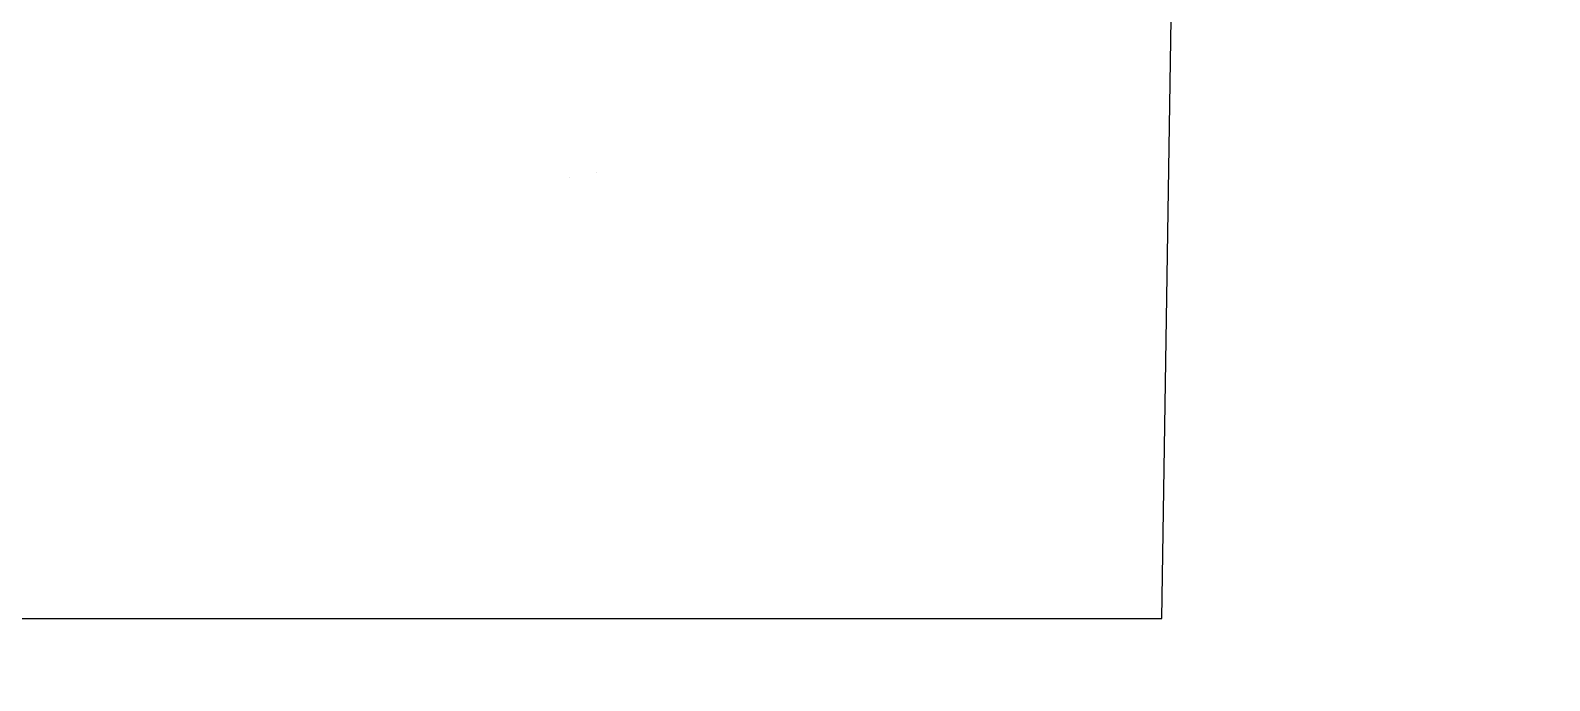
# Model space of a CAD drawing. Extents: x -1551 to 3643, y -2128 to 2177.
# Drawn here: x 557.7 to 755.2, y -157.7 to -73.2 of the extents above; entities that cross this region are included whole.
import ezdxf

# ---------------------------------------------------------------- set-up
doc = ezdxf.new("R2010")
doc.units = 0
doc.header["$MEASUREMENT"] = 0
doc.layers.get('0').update_dxf_attribs({"color": 13, "linetype": 'CONTINUOUS'})

# ---------------------------------------------------------------- blocks, each defined once
blk = doc.blocks.new('HOUSE_DWG')
at = {"color": 0}
for p, q in [((782.16, 32.72, 86.45), (782.16, 32.73, 86.73)), ((778.94, 31.18, 85.04), (778.94, 31.18, 85.32))]:
    blk.add_line(p, q, dxfattribs=at)

msp = doc.modelspace()

# ---------------------------------------------------------------- linework, layer by layer
at = {"color": 0}
for p, q in [((704.79, -149.59), (709.11, 125.11, 32.7)), ((433.54, -149.59), (704.79, -149.59))]:
    msp.add_line(p, q, dxfattribs=at)

# ---------------------------------------------------------------- block references
at = {"color": 0, "extrusion": (-0.01666, -0.007773, 0.999831), "rotation": 50.45292499058097}
msp.add_blockref('HOUSE_DWG', (-122.84, -89.73, -45.86), dxfattribs=at)

# ---------------------------------------------------------------- meshes
at = {"color": 0}
mesh = msp.add_polyface(dxfattribs=at)
corners = [(1540.83, -168.19), (1540.67, -168.24), (1534.33, -146.78), (3642.78, 1239.34), (-1049.3, 2177.1), (1537.56, -145.79), (1544.06, -167.21), (1544.84, -169.77), (1545.04, -170.57), (1545.16, -170.54), (1552.44, -194.52), (2561.91, -2128.17), (-1551.25, -1075.87), (1548.97, -195.57), (1541.69, -171.59), (1544.8, -169.79)]
mesh.append_faces([[corners[k] for k in face] for face in [(4, 11, 12), (13, 1, 14)]], dxfattribs={"vtx0": -1, "color": 0})
mesh.append_faces([[corners[k] for k in face] for face in [(3, 2, 4), (2, 3, 5), (5, 3, 6), (6, 3, 7), (8, 3, 9), (9, 3, 10)]], dxfattribs={"vtx0": -1, "vtx1": -1, "color": 0})
mesh.append_faces([[corners[k] for k in face] for face in [(7, 3, 8), (11, 4, 13), (13, 4, 1), (1, 4, 2)]], dxfattribs={"vtx0": -1, "vtx1": -1, "vtx2": -1, "color": 0})
mesh.append_faces([[corners[k] for k in face] for face in [(10, 3, 11), (11, 13, 10)]], dxfattribs={"vtx0": -1, "vtx2": -1, "color": 0})
mesh.append_faces([[corners[k] for k in face] for face in [(0, 1, 2)]], dxfattribs={"vtx1": -1, "color": 0})
mesh.append_faces([[corners[k] for k in face] for face in [(8, 15, 7)]], dxfattribs={"vtx2": -1, "color": 0})

doc.saveas('drawing.dxf')
